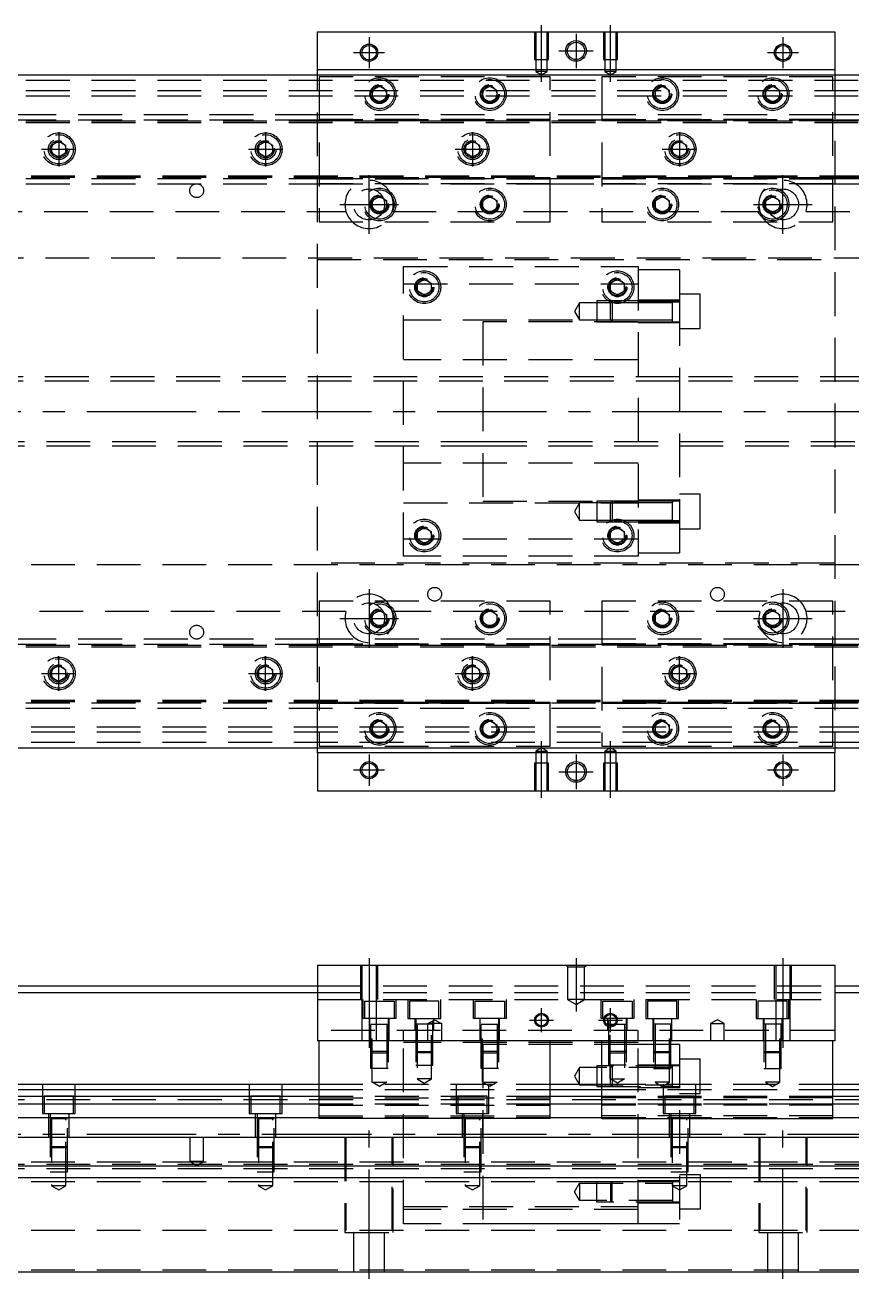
# Model space of a CAD drawing. Extents: x -29 to 939, y -312 to 112.
# Drawn here: x 207.2 to 447, y -251.5 to 112 of the extents above; entities that cross this region are included whole.
import ezdxf

# ---------------------------------------------------------------- set-up
doc = ezdxf.new("R2010")
doc.units = 0
doc.linetypes.add('CENTER', pattern=[50.8, 31.75, -6.35, 6.35, -6.35])
doc.linetypes.add('DASHED', pattern=[19.05, 12.7, -6.35])
doc.layers.get('0').update_dxf_attribs({"linetype": 'CONTINUOUS'})
doc.layers.add('CENTER', color=1, linetype='CENTER')

msp = doc.modelspace()

# ---------------------------------------------------------------- linework, layer by layer
at = {"color": 7, "linetype": 'CONTINUOUS'}
for p, q in [((292, 99), (292, 110)), ((292, 110), (442, 110)), ((442, 110), (442, 99)), ((442, 99), (292, 99)), ((292, 97.5), (292, 99)), ((442, 99), (442, 97.5)), ((731, 97.5), (3, 97.5)), ((3, -97.5), (731, -97.5)), ((292, -99), (292, -97.5)), ((442, -97.5), (442, -99)), ((292, -99), (292, -110)), ((442, -99), (292, -99)), ((442, -110), (442, -99)), ((292, -110), (442, -110)), ((292, -160.49), (292, -182.49)), ((292, -160.49), (442, -160.49)), ((442, -160.49), (442, -182.49)), ((3, -166.49), (292, -166.49)), ((442, -166.49), (731, -166.49)), ((11, -168.49), (292, -168.49)), ((442, -168.49), (723, -168.49)), ((442, -182.49), (292, -182.49)), ((292.5, -204.99), (292.5, -182.49)), ((359.5, -204.99), (359.5, -182.49)), ((374.5, -204.99), (374.5, -182.49)), ((441.5, -204.99), (441.5, -182.49)), ((17, -194.99), (292.5, -194.99)), ((359.5, -194.99), (374.5, -194.99)), ((441.5, -194.99), (717, -194.99)), ((17, -196.529608), (292.5, -196.529608)), ((292.5, -198.61154), (17, -198.61154)), ((359.5, -196.529608), (374.5, -196.529608)), ((374.5, -198.61154), (359.5, -198.61154)), ((441.5, -196.529608), (717, -196.529608)), ((717, -198.61154), (441.5, -198.61154)), ((292.5, -200.826666), (17, -200.826666)), ((374.5, -200.826666), (359.5, -200.826666)), ((717, -200.826666), (441.5, -200.826666)), ((17, -204.671934), (292.5, -204.671934)), ((359.5, -204.99), (292.5, -204.99)), ((359.5, -204.671934), (374.5, -204.671934)), ((374.5, -204.99), (441.5, -204.99)), ((441.5, -204.671934), (717, -204.671934)), ((717, -210.49), (17, -210.49)), ((717, -218.79), (17, -218.79)), ((717, -222.19), (17, -222.19)), ((717, -249.49), (17, -249.49))]:
    msp.add_line(p, q, dxfattribs=at)
at = {"color": 3, "linetype": 'DASHED'}
for p, q in [((355.000006, 110), (355.000006, 102)), ((355.35, 110), (355.35, 102)), ((358.65, 102), (358.65, 110)), ((358.999994, 102), (358.999994, 110)), ((375.000006, 110), (375.000006, 102)), ((375.35, 110), (375.35, 102)), ((378.65, 102), (378.65, 110)), ((378.999994, 102), (378.999994, 110)), ((355.000006, 102), (358.999994, 102)), ((355.35, 102), (355.35, 98.5)), ((358.65, 98.5), (358.65, 102)), ((375.000006, 102), (378.999994, 102)), ((375.35, 102), (375.35, 98.5)), ((378.65, 98.5), (378.65, 102)), ((358.65, 98.5), (355.35, 98.5)), ((355.35, 98.5), (357, 97.547372)), ((357, 97.547372), (358.65, 98.5)), ((378.65, 98.5), (375.35, 98.5)), ((375.35, 98.5), (377, 97.547372)), ((377, 97.547372), (378.65, 98.5)), ((17, 96), (717, 96)), ((292, -97.5), (292, 97.5)), ((359.5, 97), (292.5, 97)), ((292.5, 97), (292.5, 55)), ((359.5, 55), (359.5, 97)), ((441.5, 97), (374.5, 97)), ((374.5, 97), (374.5, 55)), ((441.5, 55), (441.5, 97)), ((442, 97.5), (442, -97.5)), ((17, 93), (717, 93)), ((17, 91.5), (717, 91.5)), ((307.5, 92), (307.512884, 92.253488)), ((308, 93.1547), (310, 94.309402)), ((308, 90.8453), (308, 93.1547)), ((310, 94.309402), (312, 93.1547)), ((312, 93.1547), (312, 90.8453)), ((339.5, 92), (339.518502, 92.303588)), ((340, 93.1547), (342, 94.309402)), ((340, 90.8453), (340, 93.1547)), ((342, 94.309402), (344, 93.1547)), ((344, 93.1547), (344, 90.8453)), ((390, 93.1547), (392, 94.309402)), ((390, 90.8453), (390, 93.1547)), ((392, 94.309402), (394, 93.1547)), ((394, 93.1547), (394, 90.8453)), ((394.483582, 92.286038), (394.5, 92)), ((422, 93.1547), (424, 94.309402)), ((422, 90.8453), (422, 93.1547)), ((424, 94.309402), (426, 93.1547)), ((426, 93.1547), (426, 90.8453)), ((426.483582, 92.286038), (426.5, 92)), ((310, 89.690598), (308, 90.8453)), ((312, 90.8453), (310, 89.690598)), ((342, 89.690598), (340, 90.8453)), ((344, 90.8453), (342, 89.690598)), ((392, 89.690598), (390, 90.8453)), ((394, 90.8453), (392, 89.690598)), ((424, 89.690598), (422, 90.8453)), ((426, 90.8453), (424, 89.690598)), ((292.5, 86), (17, 86)), ((292.5, 84.460392), (17, 84.460392)), ((17, 84.204452), (717, 84.204452)), ((17, 84.2), (717, 84.2)), ((17, 83.8), (717, 83.8)), ((359.5, 86), (292.5, 86)), ((359.5, 86), (292.5, 86)), ((359.5, 84.643014), (292.5, 84.643014)), ((292.5, 84.6), (359.5, 84.6)), ((359.5, 84.460392), (292.5, 84.460392)), ((359.5, 84.460392), (292.5, 84.460392)), ((292.5, 84.3), (359.5, 84.3)), ((374.5, 86), (359.5, 86)), ((374.5, 84.460392), (359.5, 84.460392)), ((441.5, 86), (374.5, 86)), ((441.5, 86), (374.5, 86)), ((441.5, 84.643014), (374.5, 84.643014)), ((374.5, 84.6), (441.5, 84.6)), ((441.5, 84.460392), (374.5, 84.460392)), ((441.5, 84.460392), (374.5, 84.460392)), ((374.5, 84.3), (441.5, 84.3)), ((717, 86), (441.5, 86)), ((717, 84.460392), (441.5, 84.460392)), ((215, 77.1547), (217, 78.309402)), ((215, 74.8453), (215, 77.1547)), ((217, 78.309402), (219, 77.1547)), ((219, 77.1547), (219, 74.8453)), ((275, 77.1547), (277, 78.309402)), ((275, 74.8453), (275, 77.1547)), ((277, 78.309402), (279, 77.1547)), ((279, 77.1547), (279, 74.8453)), ((335, 77.1547), (337, 78.309402)), ((335, 74.8453), (335, 77.1547)), ((337, 78.309402), (339, 77.1547)), ((339, 77.1547), (339, 74.8453)), ((395, 77.1547), (397, 78.309402)), ((395, 74.8453), (395, 77.1547)), ((397, 78.309402), (399, 77.1547)), ((399, 77.1547), (399, 74.8453)), ((217, 73.690598), (215, 74.8453)), ((219, 74.8453), (217, 73.690598)), ((219.483582, 76.286038), (219.5, 76)), ((277, 73.690598), (275, 74.8453)), ((279, 74.8453), (277, 73.690598)), ((279.483582, 76.286038), (279.5, 76)), ((337, 73.690598), (335, 74.8453)), ((339, 74.8453), (337, 73.690598)), ((339.483582, 76.286038), (339.5, 76)), ((397, 73.690598), (395, 74.8453)), ((399, 74.8453), (397, 73.690598)), ((399.483582, 76.286038), (399.5, 76)), ((717, 68.2), (17, 68.2)), ((717, 67.8), (17, 67.8)), ((717, 67.795548), (17, 67.795548)), ((17, 67.539608), (292.5, 67.539608)), ((17, 66), (292.5, 66)), ((359.5, 67.7), (292.5, 67.7)), ((359.5, 67.539608), (292.5, 67.539608)), ((292.5, 67.539608), (359.5, 67.539608)), ((359.5, 67.4), (292.5, 67.4)), ((359.5, 67.356986), (292.5, 67.356986)), ((359.5, 66), (292.5, 66)), ((292.5, 66), (359.5, 66)), ((359.5, 67.539608), (374.5, 67.539608)), ((359.5, 66), (374.5, 66)), ((441.5, 67.7), (374.5, 67.7)), ((441.5, 67.539608), (374.5, 67.539608)), ((374.5, 67.539608), (441.5, 67.539608)), ((441.5, 67.4), (374.5, 67.4)), ((441.5, 67.356986), (374.5, 67.356986)), ((441.5, 66), (374.5, 66)), ((374.5, 66), (441.5, 66)), ((441.5, 67.539608), (717, 67.539608)), ((441.5, 66), (717, 66)), ((308, 61.1547), (310, 62.309402)), ((310, 62.309402), (312, 61.1547)), ((340, 61.1547), (342, 62.309402)), ((342, 62.309402), (344, 61.1547)), ((390, 61.1547), (392, 62.309402)), ((392, 62.309402), (394, 61.1547)), ((422, 61.1547), (424, 62.309402)), ((424, 62.309402), (426, 61.1547)), ((308, 58.8453), (308, 61.1547)), ((310, 57.690598), (308, 58.8453)), ((312, 58.8453), (310, 57.690598)), ((312, 61.1547), (312, 58.8453)), ((312.483582, 60.286038), (312.5, 60)), ((340, 58.8453), (340, 61.1547)), ((342, 57.690598), (340, 58.8453)), ((344, 58.8453), (342, 57.690598)), ((344, 61.1547), (344, 58.8453)), ((344.483582, 60.286038), (344.5, 60)), ((390, 58.8453), (390, 61.1547)), ((392, 57.690598), (390, 58.8453)), ((394, 58.8453), (392, 57.690598)), ((394, 61.1547), (394, 58.8453)), ((394.483582, 60.286038), (394.5, 60)), ((422, 58.8453), (422, 61.1547)), ((424, 57.690598), (422, 58.8453)), ((426, 58.8453), (424, 57.690598)), ((426, 61.1547), (426, 58.8453)), ((426.483582, 60.286038), (426.5, 60)), ((193.708204, 58), (300.291796, 58)), ((292.5, 55), (359.5, 55)), ((313.708204, 58), (420.291796, 58)), ((374.5, 55), (441.5, 55)), ((433.708204, 58), (540.291796, 58)), ((22.640312, 44.5), (717, 44.5)), ((292, 44), (442, 44)), ((317, 42), (385, 42)), ((317, -42), (317, 42)), ((385, 42), (385, -42)), ((397, 41), (385, 41)), ((397, 41), (397, 31.701734)), ((317, 37), (385, 37)), ((321, 37.1547), (323, 38.309402)), ((321, 34.8453), (321, 37.1547)), ((323, 38.309402), (325, 37.1547)), ((325, 37.1547), (325, 34.8453)), ((377, 37.1547), (379, 38.309402)), ((377, 34.8453), (377, 37.1547)), ((379, 38.309402), (381, 37.1547)), ((381, 37.1547), (381, 34.8453)), ((320.5, 36), (320.512884, 36.253488)), ((323, 33.690598), (321, 34.8453)), ((325, 34.8453), (323, 33.690598)), ((379, 33.690598), (377, 34.8453)), ((381, 34.8453), (379, 33.690598)), ((381.483582, 36.286038), (381.5, 36)), ((403, 34.011852), (397, 34.011852)), ((403, 24.011852), (403, 34.011852)), ((368, 31.511852), (366.556624, 29.011852)), ((368, 26.511852), (368, 31.511852)), ((373, 31.511852), (368, 31.511852)), ((373, 32.011846), (373, 26.011856)), ((377.49998, 32.011846), (373, 32.011846)), ((376.99998, 31.511852), (373, 31.511852)), ((377.5, 32.011852), (377, 31.511852)), ((377, 26.511852), (377, 31.511852)), ((385, 31.511852), (377, 31.511852)), ((385, 31.511852), (377, 31.511852)), ((377.5, 32.011852), (377.5, 26.011852)), ((385, 32.011852), (377.5, 32.011852)), ((385, 32.011846), (377.5, 32.011846)), ((397, 32.261852), (385, 32.261852)), ((397, 31.701734), (385, 31.701734)), ((395.005, 32.011852), (385.00002, 32.011852)), ((395, 31.511852), (385.00002, 31.511852)), ((397, 32.011852), (394.995, 32.011852)), ((395, 26.011846), (395, 32.011856)), ((397, 31.701734), (397, -31.701734)), ((385, 26.5), (317, 26.5)), ((340, 26), (340, -26)), ((385, 26), (340, 26)), ((366.556624, 29.011852), (368, 26.511852)), ((368, 26.511852), (373, 26.511852)), ((373, 26.511852), (376.99998, 26.511852)), ((373, 26.011856), (377.49998, 26.011856)), ((377, 26.511852), (385, 26.511852)), ((377, 26.511852), (385, 26.511852)), ((377, 26.511852), (377.5, 26.011852)), ((377.5, 26.011856), (385, 26.011856)), ((377.5, 26.011852), (385, 26.011852)), ((385, 25.761852), (397, 25.761852)), ((385.00002, 26.511852), (395, 26.511852)), ((385.00002, 26.011852), (395.005, 26.011852)), ((394.995, 26.011852), (397, 26.011852)), ((397, 24.011852), (403, 24.011852)), ((385, 15), (317, 15)), ((339.99998, 10), (42, 10)), ((339.99998, 8.75), (42, 8.75)), ((397, 10), (340, 10)), ((397, 9.999994), (340, 9.999994)), ((397, 8.75), (340, 8.75)), ((397, 8.75), (340, 8.75)), ((660.005, 10), (397.00002, 10)), ((660, 8.75), (397.00002, 8.75)), ((42, -8.75), (339.99998, -8.75)), ((42, -10), (339.99998, -10)), ((340, -8.75), (397, -8.75)), ((340, -8.75), (397, -8.75)), ((340, -9.999994), (397, -9.999994)), ((340, -10), (397, -10)), ((397.00002, -8.75), (660, -8.75)), ((397.00002, -10), (660.005, -10)), ((385, -15), (317, -15)), ((403, -24.011852), (397, -24.011852)), ((403, -34.011852), (403, -24.011852)), ((317, -26.5), (385, -26.5)), ((340, -26), (385, -26)), ((368, -26.511852), (366.556624, -29.011852)), ((366.556624, -29.011852), (368, -31.511852)), ((368, -31.511852), (368, -26.511852)), ((373, -26.511852), (368, -26.511852)), ((373, -26.011856), (373, -32.011846)), ((377.49998, -26.011856), (373, -26.011856)), ((376.99998, -26.511852), (373, -26.511852)), ((377.5, -26.011852), (377, -26.511852)), ((377, -31.511852), (377, -26.511852)), ((385, -26.511852), (377, -26.511852)), ((385, -26.511852), (377, -26.511852)), ((377.5, -26.011852), (377.5, -32.011852)), ((385, -26.011852), (377.5, -26.011852)), ((385, -26.011856), (377.5, -26.011856)), ((397, -25.761852), (385, -25.761852)), ((395.005, -26.011852), (385.00002, -26.011852)), ((395, -26.511852), (385.00002, -26.511852)), ((397, -26.011852), (394.995, -26.011852)), ((395, -32.010828), (395, -26.011846)), ((395, -26.361648), (395, -26.011852)), ((395, -26.011852), (395, -26.361648)), ((395, -31.662054), (395, -26.361648)), ((368, -31.511852), (373, -31.511852)), ((373, -31.511852), (376.99998, -31.511852)), ((373, -32.011846), (377.49998, -32.011846)), ((377, -31.511852), (385, -31.511852)), ((377, -31.511852), (385, -31.511852)), ((377, -31.511852), (377.5, -32.011852)), ((377.5, -32.011846), (385, -32.011846)), ((377.5, -32.011852), (385, -32.011852)), ((397, -31.701734), (385, -31.701734)), ((397, -31.701734), (385, -31.701734)), ((385, -32.261852), (397, -32.261852)), ((385.00002, -31.511852), (395, -31.511852)), ((385.00002, -32.011852), (395.005, -32.011852)), ((394.995, -32.011852), (397, -32.011852)), ((395, -32.011852), (395, -31.662054)), ((395, -31.662054), (395, -32.011852)), ((395, -32.011856), (395, -32.010828)), ((397, -31.701734), (397, -41)), ((321, -34.8453), (323, -33.690598)), ((321, -37.1547), (321, -34.8453)), ((323, -33.690598), (325, -34.8453)), ((325, -34.8453), (325, -37.1547)), ((325.483582, -35.713962), (325.5, -36)), ((377, -34.8453), (379, -33.690598)), ((377, -37.1547), (377, -34.8453)), ((379, -33.690598), (381, -34.8453)), ((381, -34.8453), (381, -37.1547)), ((381.483582, -35.713962), (381.5, -36)), ((397, -34.011852), (403, -34.011852)), ((385, -37), (317, -37)), ((323, -38.309402), (321, -37.1547)), ((325, -37.1547), (323, -38.309402)), ((379, -38.309402), (377, -37.1547)), ((381, -37.1547), (379, -38.309402)), ((385, -42), (317, -42)), ((385, -41), (397, -41)), ((717, -44.5), (22.640312, -44.5)), ((442, -44), (292, -44)), ((300.291796, -58), (193.708204, -58)), ((292.5, -55), (292.5, -97)), ((359.5, -55), (292.5, -55)), ((308, -58.8453), (310, -57.690598)), ((310, -57.690598), (312, -58.8453)), ((420.291796, -58), (313.708204, -58)), ((340, -58.8453), (342, -57.690598)), ((342, -57.690598), (344, -58.8453)), ((359.5, -97), (359.5, -55)), ((441.5, -55), (374.5, -55)), ((374.5, -55), (374.5, -97)), ((390, -58.8453), (392, -57.690598)), ((392, -57.690598), (394, -58.8453)), ((422, -58.8453), (424, -57.690598)), ((424, -57.690598), (426, -58.8453)), ((540.291796, -58), (433.708204, -58)), ((441.5, -97), (441.5, -55)), ((307.5, -60), (307.512884, -59.746512)), ((308, -61.1547), (308, -58.8453)), ((310, -62.309402), (308, -61.1547)), ((312, -61.1547), (310, -62.309402)), ((312, -58.8453), (312, -61.1547)), ((340, -61.1547), (340, -58.8453)), ((342, -62.309402), (340, -61.1547)), ((344, -61.1547), (342, -62.309402)), ((344, -58.8453), (344, -61.1547)), ((344.483582, -59.713962), (344.5, -60)), ((390, -61.1547), (390, -58.8453)), ((392, -62.309402), (390, -61.1547)), ((394, -61.1547), (392, -62.309402)), ((394, -58.8453), (394, -61.1547)), ((394.483582, -59.713962), (394.5, -60)), ((421.5, -60), (421.512884, -59.746512)), ((422, -61.1547), (422, -58.8453)), ((424, -62.309402), (422, -61.1547)), ((426, -61.1547), (424, -62.309402)), ((426, -58.8453), (426, -61.1547)), ((292.5, -66), (17, -66)), ((292.5, -67.539608), (17, -67.539608)), ((17, -67.795548), (717, -67.795548)), ((17, -67.8), (717, -67.8)), ((17, -68.2), (717, -68.2)), ((359.5, -66), (292.5, -66)), ((359.5, -66), (292.5, -66)), ((359.5, -67.356986), (292.5, -67.356986)), ((292.5, -67.4), (359.5, -67.4)), ((359.5, -67.539608), (292.5, -67.539608)), ((359.5, -67.539608), (292.5, -67.539608)), ((292.5, -67.7), (359.5, -67.7)), ((374.5, -66), (359.5, -66)), ((374.5, -67.539608), (359.5, -67.539608)), ((441.5, -66), (374.5, -66)), ((441.5, -66), (374.5, -66)), ((441.5, -67.356986), (374.5, -67.356986)), ((374.5, -67.4), (441.5, -67.4)), ((441.5, -67.539608), (374.5, -67.539608)), ((441.5, -67.539608), (374.5, -67.539608)), ((374.5, -67.7), (441.5, -67.7)), ((717, -66), (441.5, -66)), ((717, -67.539608), (441.5, -67.539608)), ((215, -74.8453), (217, -73.690598)), ((215, -77.1547), (215, -74.8453)), ((217, -73.690598), (219, -74.8453)), ((219, -74.8453), (219, -77.1547)), ((219.483582, -75.713962), (219.5, -76)), ((274.5, -76), (274.512884, -75.746512)), ((275, -74.8453), (277, -73.690598)), ((275, -77.1547), (275, -74.8453)), ((277, -73.690598), (279, -74.8453)), ((279, -74.8453), (279, -77.1547)), ((335, -74.8453), (337, -73.690598)), ((335, -77.1547), (335, -74.8453)), ((337, -73.690598), (339, -74.8453)), ((339, -74.8453), (339, -77.1547)), ((339.483582, -75.713962), (339.5, -76)), ((394.5, -76), (394.518502, -75.696412)), ((395, -74.8453), (397, -73.690598)), ((395, -77.1547), (395, -74.8453)), ((397, -73.690598), (399, -74.8453)), ((399, -74.8453), (399, -77.1547)), ((217, -78.309402), (215, -77.1547)), ((219, -77.1547), (217, -78.309402)), ((277, -78.309402), (275, -77.1547)), ((279, -77.1547), (277, -78.309402)), ((337, -78.309402), (335, -77.1547)), ((339, -77.1547), (337, -78.309402)), ((397, -78.309402), (395, -77.1547)), ((399, -77.1547), (397, -78.309402)), ((717, -83.8), (17, -83.8)), ((717, -84.2), (17, -84.2)), ((717, -84.204452), (17, -84.204452)), ((17, -84.460392), (717, -84.460392)), ((17, -86), (717, -86)), ((292.5, -84.3), (359.5, -84.3)), ((292.5, -84.6), (359.5, -84.6)), ((359.5, -84.643014), (292.5, -84.643014)), ((374.5, -84.3), (441.5, -84.3)), ((374.5, -84.6), (441.5, -84.6)), ((441.5, -84.643014), (374.5, -84.643014)), ((308, -90.8453), (310, -89.690598)), ((308, -93.1547), (308, -90.8453)), ((310, -89.690598), (312, -90.8453)), ((312, -90.8453), (312, -93.1547)), ((340, -90.8453), (342, -89.690598)), ((340, -93.1547), (340, -90.8453)), ((342, -89.690598), (344, -90.8453)), ((344, -90.8453), (344, -93.1547)), ((390, -90.8453), (392, -89.690598)), ((390, -93.1547), (390, -90.8453)), ((392, -89.690598), (394, -90.8453)), ((394, -90.8453), (394, -93.1547)), ((422, -90.8453), (424, -89.690598)), ((422, -93.1547), (422, -90.8453)), ((424, -89.690598), (426, -90.8453)), ((426, -90.8453), (426, -93.1547)), ((717, -91.5), (17, -91.5)), ((717, -93), (17, -93)), ((310, -94.309402), (308, -93.1547)), ((312, -93.1547), (310, -94.309402)), ((312.483582, -91.713962), (312.5, -92)), ((342, -94.309402), (340, -93.1547)), ((344, -93.1547), (342, -94.309402)), ((344.483582, -91.713962), (344.5, -92)), ((389.5, -92), (389.518502, -91.696412)), ((392, -94.309402), (390, -93.1547)), ((394, -93.1547), (392, -94.309402)), ((421.5, -92), (421.512884, -91.746512)), ((424, -94.309402), (422, -93.1547)), ((426, -93.1547), (424, -94.309402)), ((717, -96), (17, -96)), ((292.5, -97), (359.5, -97)), ((357, -97.547372), (355.35, -98.5)), ((358.65, -98.5), (357, -97.547372)), ((374.5, -97), (441.5, -97)), ((377, -97.547372), (375.35, -98.5)), ((378.65, -98.5), (377, -97.547372)), ((355.35, -98.5), (357, -98.5)), ((355.35, -98.5), (355.35, -102)), ((357, -98.5), (358.65, -98.5)), ((358.65, -102), (358.65, -98.5)), ((375.35, -98.5), (377, -98.5)), ((375.35, -98.5), (375.35, -102)), ((377, -98.5), (378.65, -98.5)), ((378.65, -102), (378.65, -98.5)), ((358.999994, -102), (355.000006, -102)), ((355.000006, -102), (355.000006, -110)), ((355.35, -102), (355.35, -110)), ((358.65, -110), (358.65, -102)), ((358.999994, -110), (358.999994, -102)), ((378.999994, -102), (375.000006, -102)), ((375.000006, -102), (375.000006, -110)), ((375.35, -102), (375.35, -110)), ((378.65, -110), (378.65, -102)), ((378.999994, -110), (378.999994, -102)), ((304.500006, -160.49), (304.500006, -170.49)), ((304.9, -160.49), (304.9, -170.49)), ((309.1, -170.49), (309.1, -160.49)), ((309.499994, -170.49), (309.499994, -160.49)), ((364.5, -160.99), (364, -160.49)), ((364.5, -160.99), (364.5, -170.49)), ((364.5, -160.99), (369.5, -160.99)), ((369.5, -160.99), (370, -160.49)), ((369.5, -170.49), (369.5, -160.99)), ((424.500006, -160.49), (424.500006, -170.49)), ((424.9, -160.49), (424.9, -170.49)), ((429.1, -170.49), (429.1, -160.49)), ((429.499994, -170.49), (429.499994, -160.49)), ((292, -166.49), (442, -166.49)), ((292, -168.49), (442, -168.49)), ((292, -170.49), (442, -170.49)), ((304.9, -170.49), (304.9, -182.49)), ((305.25, -175.99), (305.25, -170.49)), ((309.1, -182.49), (309.1, -170.49)), ((314.75, -170.49), (314.75, -175.99)), ((318.25, -170.49), (318.25, -175.99)), ((327.75, -175.99), (327.75, -170.49)), ((337.25, -175.99), (337.25, -170.49)), ((346.75, -170.49), (346.75, -175.99)), ((369.5, -170.49), (364.5, -170.49)), ((364.5, -170.49), (367, -171.933376)), ((367, -171.933376), (369.5, -170.49)), ((374.25, -175.99), (374.25, -170.49)), ((383.75, -170.49), (383.75, -175.99)), ((387.25, -170.49), (387.25, -175.99)), ((396.75, -175.99), (396.75, -170.49)), ((419.25, -170.49), (419.25, -175.99)), ((424.9, -170.49), (424.9, -182.49)), ((428.75, -175.99), (428.75, -170.49)), ((429.1, -182.49), (429.1, -170.49)), ((305.75, -170.99), (314.25, -170.99)), ((305.75, -175.99), (305.75, -170.99)), ((314.25, -170.99), (314.25, -175.99)), ((327.25, -170.99), (318.75, -170.99)), ((318.75, -170.99), (318.75, -175.99)), ((327.25, -175.99), (327.25, -170.99)), ((337.75, -170.99), (346.25, -170.99)), ((337.75, -175.99), (337.75, -170.99)), ((346.25, -170.99), (346.25, -175.99)), ((374.75, -170.99), (383.25, -170.99)), ((374.75, -175.99), (374.75, -170.99)), ((383.25, -170.99), (383.25, -175.99)), ((396.25, -170.99), (387.75, -170.99)), ((387.75, -170.99), (387.75, -175.99)), ((396.25, -175.99), (396.25, -170.99)), ((428.25, -170.99), (419.75, -170.99)), ((419.75, -170.99), (419.75, -175.99)), ((428.25, -175.99), (428.25, -170.99)), ((314.75, -175.99), (305.25, -175.99)), ((307.25, -182.49), (307.25, -175.99)), ((307.499994, -177.59), (312.500006, -177.59)), ((307.500006, -190.49), (307.500006, -175.99)), ((307.9, -194.49), (307.9, -177.59)), ((312.1, -177.59), (312.1, -194.49)), ((312.499994, -175.99), (312.499994, -190.49)), ((312.75, -175.99), (312.75, -182.49)), ((318.25, -175.99), (327.75, -175.99)), ((320.25, -175.99), (320.25, -179.49)), ((325.500006, -177.59), (320.499994, -177.59)), ((325.500006, -177.59), (320.499994, -177.59)), ((320.500006, -175.99), (320.500006, -189.49)), ((320.9, -177.59), (320.9, -193.49)), ((324, -177.49), (326, -176.3353)), ((326, -177.49), (324, -177.49)), ((324, -182.49), (324, -177.49)), ((325.1, -193.49), (325.1, -177.59)), ((325.499994, -189.49), (325.499994, -175.99)), ((325.75, -179.49), (325.75, -175.99)), ((326, -176.3353), (328, -177.49)), ((328, -177.49), (326, -177.49)), ((328, -177.49), (328, -182.49)), ((346.75, -175.99), (337.25, -175.99)), ((339.25, -182.49), (339.25, -175.99)), ((339.499994, -177.59), (344.500006, -177.59)), ((339.500006, -190.49), (339.500006, -175.99)), ((339.9, -194.49), (339.9, -177.59)), ((344.1, -177.59), (344.1, -194.49)), ((344.499994, -175.99), (344.499994, -190.49)), ((344.75, -175.99), (344.75, -182.49)), ((383.75, -175.99), (374.25, -175.99)), ((376.25, -179.49), (376.25, -175.99)), ((376.499994, -177.59), (381.500006, -177.59)), ((376.499994, -177.59), (381.500006, -177.59)), ((376.500006, -189.49), (376.500006, -175.99)), ((376.9, -193.49), (376.9, -177.59)), ((381.1, -177.59), (381.1, -193.49)), ((381.499994, -175.99), (381.499994, -189.49)), ((381.75, -175.99), (381.75, -179.49)), ((387.25, -175.99), (396.75, -175.99)), ((389.25, -175.99), (389.25, -182.49)), ((394.500006, -177.59), (389.499994, -177.59)), ((389.500006, -175.99), (389.500006, -190.49)), ((389.9, -177.59), (389.9, -194.49)), ((394.1, -194.49), (394.1, -177.59)), ((394.499994, -190.49), (394.499994, -175.99)), ((394.75, -182.49), (394.75, -175.99)), ((408, -176.3353), (406, -177.49)), ((406, -177.49), (408, -177.49)), ((406, -177.49), (406, -182.49)), ((410, -177.49), (408, -176.3353)), ((408, -177.49), (410, -177.49)), ((410, -182.49), (410, -177.49)), ((419.25, -175.99), (428.75, -175.99)), ((421.25, -175.99), (421.25, -182.49)), ((426.500006, -177.59), (421.499994, -177.59)), ((421.500006, -175.99), (421.500006, -190.49)), ((421.9, -177.59), (421.9, -194.49)), ((426.1, -194.49), (426.1, -177.59)), ((426.499994, -190.49), (426.499994, -175.99)), ((426.75, -182.49), (426.75, -175.99)), ((442, -179.49), (292, -179.49)), ((317, -182.49), (317, -179.49)), ((385, -182.49), (385, -179.49)), ((317, -235.49), (317, -182.49)), ((385, -182.99), (317, -182.99)), ((340, -183.49), (340, -235.49)), ((385, -183.49), (340, -183.49)), ((385, -235.49), (385, -182.49)), ((397, -183.49), (385, -183.49)), ((389.9, -183.49), (389.5, -183.49)), ((397, -183.49), (397, -235.49)), ((312.5, -185.59), (307.5, -185.59)), ((307.9, -185.99), (307.5, -185.59)), ((307.9, -185.99), (312.1, -185.99)), ((312.5, -185.59), (312.1, -185.99)), ((320.5, -185.59), (325.5, -185.59)), ((320.5, -185.59), (320.9, -185.99)), ((325.1, -185.99), (320.9, -185.99)), ((325.1, -185.99), (325.5, -185.59)), ((344.5, -185.59), (339.5, -185.59)), ((339.9, -185.99), (339.5, -185.59)), ((339.9, -185.99), (344.1, -185.99)), ((344.5, -185.59), (344.1, -185.99)), ((381.5, -185.59), (376.5, -185.59)), ((376.9, -185.99), (376.5, -185.59)), ((376.9, -185.99), (381.1, -185.99)), ((381.5, -185.59), (381.1, -185.99)), ((389.5, -185.59), (394.5, -185.59)), ((389.5, -185.59), (389.9, -185.99)), ((394.1, -185.99), (389.9, -185.99)), ((394.1, -185.99), (394.5, -185.59)), ((403, -187.74), (397, -187.74)), ((403, -197.74), (403, -187.74)), ((421.5, -185.59), (426.5, -185.59)), ((421.5, -185.59), (421.9, -185.99)), ((426.1, -185.99), (421.9, -185.99)), ((426.1, -185.99), (426.5, -185.59)), ((312.499994, -190.49), (307.500006, -190.49)), ((320.500006, -189.49), (325.499994, -189.49)), ((344.499994, -190.49), (339.500006, -190.49)), ((368, -190.24), (366.556624, -192.74)), ((368, -195.24), (368, -190.24)), ((395, -190.24), (368, -190.24)), ((373, -189.740006), (373, -195.739994)), ((397, -189.740006), (373, -189.740006)), ((381.499994, -189.49), (376.500006, -189.49)), ((377.5, -189.74), (377, -190.24)), ((377, -195.24), (377, -190.24)), ((377.5, -189.74), (377.5, -195.74)), ((397, -189.49), (385, -189.49)), ((389.500006, -190.49), (394.499994, -190.49)), ((395, -195.740006), (395, -189.739994)), ((421.500006, -190.49), (426.499994, -190.49)), ((212.25, -194.99), (212.25, -203.49)), ((221.75, -203.49), (221.75, -194.99)), ((272.25, -194.99), (272.25, -203.49)), ((281.75, -203.49), (281.75, -194.99)), ((292.5, -194.99), (359.5, -194.99)), ((307.9, -194.49), (312.1, -194.49)), ((310, -195.702436), (307.9, -194.49)), ((312.1, -194.49), (310, -195.702436)), ((325.1, -193.49), (320.9, -193.49)), ((320.9, -193.49), (323, -194.702436)), ((323, -194.702436), (325.1, -193.49)), ((332.25, -194.99), (332.25, -203.49)), ((339.9, -194.49), (344.1, -194.49)), ((342, -195.702436), (339.9, -194.49)), ((341.75, -203.49), (341.75, -194.99)), ((344.1, -194.49), (342, -195.702436)), ((366.556624, -192.74), (368, -195.24)), ((368, -195.24), (395, -195.24)), ((373, -195.739994), (397, -195.739994)), ((374.5, -194.99), (441.5, -194.99)), ((376.9, -193.49), (381.1, -193.49)), ((379, -194.702436), (376.9, -193.49)), ((377, -195.24), (377.5, -195.74)), ((381.1, -193.49), (379, -194.702436)), ((385, -195.99), (397, -195.99)), ((394.1, -194.49), (389.9, -194.49)), ((389.9, -194.49), (392, -195.702436)), ((392, -195.702436), (394.1, -194.49)), ((392.25, -194.99), (392.25, -203.49)), ((401.75, -203.49), (401.75, -194.99)), ((426.1, -194.49), (421.9, -194.49)), ((421.9, -194.49), (424, -195.702436)), ((424, -195.702436), (426.1, -194.49)), ((42, -199.489994), (660, -199.489994)), ((221.25, -198.49), (212.75, -198.49)), ((212.75, -198.49), (212.75, -203.49)), ((221.25, -203.49), (221.25, -198.49)), ((281.25, -198.49), (272.75, -198.49)), ((272.75, -198.49), (272.75, -203.49)), ((281.25, -203.49), (281.25, -198.49)), ((292.5, -196.529608), (359.5, -196.529608)), ((359.5, -198.61154), (292.5, -198.61154)), ((292.5, -199.01668), (359.5, -199.01668)), ((341.25, -198.49), (332.75, -198.49)), ((332.75, -198.49), (332.75, -203.49)), ((341.25, -203.49), (341.25, -198.49)), ((374.5, -196.529608), (441.5, -196.529608)), ((441.5, -198.61154), (374.5, -198.61154)), ((441.5, -199.01668), (374.5, -199.01668)), ((401.25, -198.49), (392.75, -198.49)), ((392.75, -198.49), (392.75, -203.49)), ((397, -197.74), (403, -197.74)), ((401.25, -203.49), (401.25, -198.49)), ((42, -200.739994), (660, -200.739994)), ((212.25, -203.49), (221.75, -203.49)), ((214, -203.49), (214, -210.49)), ((214.500006, -203.49), (214.500006, -220.49)), ((219.499994, -220.49), (219.499994, -203.49)), ((220, -210.49), (220, -203.49)), ((272.25, -203.49), (281.75, -203.49)), ((274, -203.49), (274, -210.49)), ((274.500006, -203.49), (274.500006, -220.49)), ((279.499994, -220.49), (279.499994, -203.49)), ((280, -210.49), (280, -203.49)), ((359.5, -200.826666), (292.5, -200.826666)), ((292.5, -201.07), (359.5, -201.07)), ((332.25, -203.49), (341.75, -203.49)), ((334, -203.49), (334, -210.49)), ((334.500006, -203.49), (334.500006, -220.49)), ((339.499994, -220.49), (339.499994, -203.49)), ((340, -210.49), (340, -203.49)), ((441.5, -200.826666), (374.5, -200.826666)), ((441.5, -201.07), (374.5, -201.07)), ((392.25, -203.49), (401.75, -203.49)), ((394, -203.49), (394, -210.49)), ((394.500006, -203.49), (394.500006, -220.49)), ((399.499994, -220.49), (399.499994, -203.49)), ((400, -210.49), (400, -203.49)), ((219.500006, -205.09), (214.499994, -205.09)), ((214.9, -205.09), (214.9, -224.49)), ((219.1, -224.49), (219.1, -205.09)), ((279.500006, -205.09), (274.499994, -205.09)), ((274.9, -205.09), (274.9, -224.49)), ((279.1, -224.49), (279.1, -205.09)), ((292.5, -204.167372), (359.5, -204.167372)), ((292.5, -204.671934), (359.5, -204.671934)), ((339.500006, -205.09), (334.499994, -205.09)), ((334.9, -205.09), (334.9, -224.49)), ((339.1, -224.49), (339.1, -205.09)), ((441.5, -204.167372), (374.5, -204.167372)), ((374.5, -204.671934), (441.5, -204.671934)), ((399.500006, -205.09), (394.499994, -205.09)), ((394.9, -205.09), (394.9, -224.49)), ((399.1, -224.49), (399.1, -205.09)), ((255, -210.49), (255, -217.49)), ((259, -217.49), (259, -210.49)), ((300, -210.49), (300, -237.99)), ((300.291796, -210.49), (300.291796, -237.49)), ((313.708204, -237.49), (313.708204, -210.49)), ((314, -237.99), (314, -210.49)), ((420, -210.49), (420, -237.99)), ((420.291796, -210.49), (420.291796, -237.49)), ((433.708204, -237.49), (433.708204, -210.49)), ((434, -237.99), (434, -210.49)), ((214.5, -213.09), (219.5, -213.09)), ((214.5, -213.09), (214.9, -213.49)), ((219.1, -213.49), (214.9, -213.49)), ((219.1, -213.49), (219.5, -213.09)), ((274.5, -213.09), (279.5, -213.09)), ((274.5, -213.09), (274.9, -213.49)), ((279.1, -213.49), (274.9, -213.49)), ((279.1, -213.49), (279.5, -213.09)), ((334.5, -213.09), (339.5, -213.09)), ((334.5, -213.09), (334.9, -213.49)), ((339.1, -213.49), (334.9, -213.49)), ((339.1, -213.49), (339.5, -213.09)), ((394.5, -213.09), (399.5, -213.09)), ((394.5, -213.09), (394.9, -213.49)), ((399.1, -213.49), (394.9, -213.49)), ((399.1, -213.49), (399.5, -213.09)), ((717, -217.64), (17, -217.64)), ((259, -217.49), (255, -217.49)), ((255, -217.49), (257, -218.6447)), ((257, -218.6447), (259, -217.49)), ((42, -218.24), (660, -218.24)), ((42, -219.49), (660, -219.49)), ((214.500006, -220.49), (219.499994, -220.49)), ((274.500006, -220.49), (279.499994, -220.49)), ((334.500006, -220.49), (339.499994, -220.49)), ((394.500006, -220.49), (399.499994, -220.49)), ((397, -221.24), (403, -221.24)), ((403, -221.24), (403, -231.24)), ((717, -223.34), (17, -223.34)), ((219.1, -224.49), (214.9, -224.49)), ((214.9, -224.49), (217, -225.702436)), ((217, -225.702436), (219.1, -224.49)), ((279.1, -224.49), (274.9, -224.49)), ((274.9, -224.49), (277, -225.702436)), ((277, -225.702436), (279.1, -224.49)), ((339.1, -224.49), (334.9, -224.49)), ((334.9, -224.49), (337, -225.702436)), ((337, -225.702436), (339.1, -224.49)), ((366.556624, -226.24), (368, -223.74)), ((368, -223.74), (368, -228.74)), ((368, -223.74), (395, -223.74)), ((373, -229.239994), (373, -223.240006)), ((373, -223.240006), (397, -223.240006)), ((377, -223.74), (377.5, -223.24)), ((377, -223.74), (377, -228.74)), ((377.5, -229.24), (377.5, -223.24)), ((385, -222.99), (397, -222.99)), ((399.1, -224.49), (394.9, -224.49)), ((394.9, -224.49), (397, -225.702436)), ((395, -223.239994), (395, -229.240006)), ((397, -225.702436), (399.1, -224.49)), ((368, -228.74), (366.556624, -226.24)), ((395, -228.74), (368, -228.74)), ((377.5, -229.24), (377, -228.74)), ((317, -230.49), (385, -230.49)), ((385, -231.336052), (317, -231.336052)), ((397, -229.239994), (373, -229.239994)), ((397, -229.49), (385, -229.49)), ((403, -231.24), (397, -231.24)), ((385, -235.49), (317, -235.49)), ((397, -235.49), (340, -235.49)), ((717, -237.49), (17, -237.49)), ((300, -237.99), (314, -237.99)), ((302.5, -237.99), (302.5, -249.49)), ((311.5, -249.49), (311.5, -237.99)), ((420, -237.99), (434, -237.99)), ((422.5, -237.99), (422.5, -249.49)), ((431.5, -249.49), (431.5, -237.99)), ((717, -248.99), (17, -248.99))]:
    msp.add_line(p, q, dxfattribs=at)
at = {"color": 3, "linetype": 'CONTINUOUS'}
for centre, radius in [((307, 104), 2.5), ((427, 104), 2.5), ((307, -104), 2.5), ((427, -104), 2.5), ((357, -176.49), 2), ((377, -176.49), 2)]:
    msp.add_circle(centre, radius, dxfattribs=at)
at = {"color": 7, "linetype": 'CONTINUOUS'}
for centre, radius in [((307, 104), 2.1), ((367, 104.5), 3), ((367, 104.5), 2.5), ((427, 104), 2.1), ((367, -104.5), 3), ((307, -104), 2.1), ((367, -104.5), 2.5), ((427, -104), 2.1), ((357, -176.49), 1.65), ((377, -176.49), 1.65)]:
    msp.add_circle(centre, radius, dxfattribs=at)
at = {"color": 3, "linetype": 'DASHED'}
for centre, radius in [((310, 92), 4.75), ((310, 92), 4.25), ((310, 92), 2.75), ((342, 92), 4.75), ((342, 92), 4.25), ((342, 92), 2.75), ((392, 92), 4.75), ((392, 92), 4.25), ((392, 92), 2.75), ((424, 92), 4.75), ((424, 92), 4.25), ((424, 92), 2.75), ((310, 92), 2.5), ((342, 92), 2.5), ((392, 92), 2.5), ((424, 92), 2.5), ((217, 76), 4.75), ((217, 76), 4.25), ((277, 76), 4.75), ((277, 76), 4.25), ((337, 76), 4.75), ((337, 76), 4.25), ((397, 76), 4.75), ((397, 76), 4.25), ((217, 76), 3), ((217, 76), 2.5), ((217, 76), 2.1), ((277, 76), 3), ((277, 76), 2.5), ((277, 76), 2.1), ((337, 76), 3), ((337, 76), 2.5), ((337, 76), 2.1), ((397, 76), 3), ((397, 76), 2.5), ((397, 76), 2.1), ((257, 64), 2), ((307, 60), 4.5), ((310, 60), 4.75), ((310, 60), 4.25), ((310, 60), 2.75), ((310, 60), 2.5), ((310, 60), 2.1), ((342, 60), 4.75), ((342, 60), 4.25), ((342, 60), 2.75), ((342, 60), 2.5), ((342, 60), 2.1), ((392, 60), 4.75), ((392, 60), 4.25), ((392, 60), 2.75), ((392, 60), 2.5), ((392, 60), 2.1), ((424, 60), 4.75), ((424, 60), 4.25), ((424, 60), 2.75), ((424, 60), 2.5), ((424, 60), 2.1), ((427, 60), 4.5), ((323, 36), 4.75), ((323, 36), 4.25), ((379, 36), 4.75), ((379, 36), 4.25), ((323, 36), 2.75), ((323, 36), 2.5), ((323, 36), 2.1), ((379, 36), 2.75), ((379, 36), 2.5), ((379, 36), 2.1), ((323, -36), 4.75), ((323, -36), 4.25), ((379, -36), 4.75), ((379, -36), 4.25), ((323, -36), 2.75), ((323, -36), 2.5), ((323, -36), 2.1), ((379, -36), 2.75), ((379, -36), 2.5), ((379, -36), 2.1), ((326, -53), 2), ((408, -53), 2), ((307, -60), 4.5), ((310, -60), 4.75), ((310, -60), 4.25), ((310, -60), 2.75), ((310, -60), 2.5), ((310, -60), 2.1), ((342, -60), 4.75), ((342, -60), 4.25), ((342, -60), 2.75), ((342, -60), 2.5), ((342, -60), 2.1), ((392, -60), 4.75), ((392, -60), 4.25), ((392, -60), 2.75), ((392, -60), 2.5), ((392, -60), 2.1), ((424, -60), 4.75), ((424, -60), 4.25), ((424, -60), 2.75), ((424, -60), 2.5), ((424, -60), 2.1), ((427, -60), 4.5), ((257, -64), 2), ((217, -76), 4.75), ((217, -76), 4.25), ((277, -76), 4.75), ((277, -76), 4.25), ((337, -76), 4.75), ((337, -76), 4.25), ((397, -76), 4.75), ((397, -76), 4.25), ((217, -76), 3), ((217, -76), 2.5), ((217, -76), 2.1), ((277, -76), 3), ((277, -76), 2.5), ((277, -76), 2.1), ((337, -76), 3), ((337, -76), 2.5), ((337, -76), 2.1), ((397, -76), 3), ((397, -76), 2.5), ((397, -76), 2.1), ((310, -92), 4.75), ((310, -92), 4.25), ((310, -92), 2.75), ((310, -92), 2.5), ((342, -92), 4.75), ((342, -92), 4.25), ((342, -92), 2.75), ((342, -92), 2.5), ((392, -92), 4.75), ((392, -92), 4.25), ((392, -92), 2.75), ((392, -92), 2.5), ((424, -92), 4.75), ((424, -92), 4.25), ((424, -92), 2.75), ((424, -92), 2.5)]:
    msp.add_circle(centre, radius, dxfattribs=at)
for centre, radius, start, end in [((310, 92), 2.1, 162.24721, 180), ((310, 92), 2.1, 180, 197.75279), ((310, 92), 2.1, 137.75279, 162.24721), ((310, 92), 2.1, 197.75279, 222.24721), ((310, 92), 2.1, 102.24721, 137.75279), ((310, 92), 2.1, 77.75279, 102.24721), ((310, 92), 2.1, 42.24721, 77.75279), ((310, 92), 2.1, 17.75279, 42.24721), ((310, 92), 2.1, 317.75279, 342.24721), ((310, 92), 2.1, 342.24721, 17.75279), ((342, 92), 2.1, 162.24721, 180), ((342, 92), 2.1, 180, 197.75279), ((342, 92), 2.1, 137.75279, 162.24721), ((342, 92), 2.1, 197.75279, 222.24721), ((342, 92), 2.1, 102.24721, 137.75279), ((342, 92), 2.1, 77.75279, 102.24721), ((342, 92), 2.1, 42.24721, 77.75279), ((342, 92), 2.1, 17.75279, 42.24721), ((342, 92), 2.1, 317.75279, 342.24721), ((342, 92), 2.1, 342.24721, 17.75279), ((392, 92), 2.1, 162.24721, 180), ((392, 92), 2.1, 180, 197.75279), ((392, 92), 2.1, 137.75279, 162.24721), ((392, 92), 2.1, 197.75279, 222.24721), ((392, 92), 2.1, 102.24721, 137.75279), ((392, 92), 2.1, 77.75279, 102.24721), ((392, 92), 2.1, 42.24721, 77.75279), ((392, 92), 2.1, 17.75279, 42.24721), ((392, 92), 2.1, 317.75279, 342.24721), ((392, 92), 2.1, 342.24721, 17.75279), ((424, 92), 2.1, 162.24721, 180), ((424, 92), 2.1, 180, 197.75279), ((424, 92), 2.1, 137.75279, 162.24721), ((424, 92), 2.1, 197.75279, 222.24721), ((424, 92), 2.1, 102.24721, 137.75279), ((424, 92), 2.1, 77.75279, 102.24721), ((424, 92), 2.1, 42.24721, 77.75279), ((424, 92), 2.1, 17.75279, 42.24721), ((424, 92), 2.1, 317.75279, 342.24721), ((424, 92), 2.1, 342.24721, 17.75279), ((310, 92), 2.1, 222.24721, 257.75279), ((310, 92), 2.1, 257.75279, 282.24721), ((310, 92), 2.1, 282.24721, 317.75279), ((342, 92), 2.1, 222.24721, 257.75279), ((342, 92), 2.1, 257.75279, 282.24721), ((342, 92), 2.1, 282.24721, 317.75279), ((392, 92), 2.1, 222.24721, 257.75279), ((392, 92), 2.1, 257.75279, 282.24721), ((392, 92), 2.1, 282.24721, 317.75279), ((424, 92), 2.1, 222.24721, 257.75279), ((424, 92), 2.1, 257.75279, 282.24721), ((424, 92), 2.1, 282.24721, 317.75279), ((307, 60), 7, 343.39845, 196.60155), ((427, 60), 7, 343.39845, 196.60155), ((307, 60), 7, 196.60155, 343.39845), ((427, 60), 7, 196.60155, 343.39845), ((307, -60), 7, 16.60155, 163.39845), ((427, -60), 7, 16.60155, 163.39845), ((307, -60), 7, 163.39845, 16.60155), ((427, -60), 7, 163.39845, 16.60155), ((310, -92), 2.1, 137.75279, 162.24721), ((310, -92), 2.1, 102.24721, 137.75279), ((310, -92), 2.1, 77.75279, 102.24721), ((310, -92), 2.1, 42.24721, 77.75279), ((310, -92), 2.1, 17.75279, 42.24721), ((342, -92), 2.1, 137.75279, 162.24721), ((342, -92), 2.1, 102.24721, 137.75279), ((342, -92), 2.1, 77.75279, 102.24721), ((342, -92), 2.1, 42.24721, 77.75279), ((342, -92), 2.1, 17.75279, 42.24721), ((392, -92), 2.1, 137.75279, 162.24721), ((392, -92), 2.1, 102.24721, 137.75279), ((392, -92), 2.1, 77.75279, 102.24721), ((392, -92), 2.1, 42.24721, 77.75279), ((392, -92), 2.1, 17.75279, 42.24721), ((424, -92), 2.1, 137.75279, 162.24721), ((424, -92), 2.1, 102.24721, 137.75279), ((424, -92), 2.1, 77.75279, 102.24721), ((424, -92), 2.1, 42.24721, 77.75279), ((424, -92), 2.1, 17.75279, 42.24721), ((310, -92), 2.1, 162.24721, 180), ((310, -92), 2.1, 180, 197.75279), ((310, -92), 2.1, 197.75279, 222.24721), ((310, -92), 2.1, 222.24721, 257.75279), ((310, -92), 2.1, 257.75279, 282.24721), ((310, -92), 2.1, 282.24721, 317.75279), ((310, -92), 2.1, 317.75279, 342.24721), ((310, -92), 2.1, 342.24721, 17.75279), ((342, -92), 2.1, 162.24721, 180), ((342, -92), 2.1, 180, 197.75279), ((342, -92), 2.1, 197.75279, 222.24721), ((342, -92), 2.1, 222.24721, 257.75279), ((342, -92), 2.1, 257.75279, 282.24721), ((342, -92), 2.1, 282.24721, 317.75279), ((342, -92), 2.1, 317.75279, 342.24721), ((342, -92), 2.1, 342.24721, 17.75279), ((392, -92), 2.1, 162.24721, 180), ((392, -92), 2.1, 180, 197.75279), ((392, -92), 2.1, 197.75279, 222.24721), ((392, -92), 2.1, 222.24721, 257.75279), ((392, -92), 2.1, 257.75279, 282.24721), ((392, -92), 2.1, 282.24721, 317.75279), ((392, -92), 2.1, 317.75279, 342.24721), ((392, -92), 2.1, 342.24721, 17.75279), ((424, -92), 2.1, 162.24721, 180), ((424, -92), 2.1, 180, 197.75279), ((424, -92), 2.1, 197.75279, 222.24721), ((424, -92), 2.1, 222.24721, 257.75279), ((424, -92), 2.1, 257.75279, 282.24721), ((424, -92), 2.1, 282.24721, 317.75279), ((424, -92), 2.1, 317.75279, 342.24721), ((424, -92), 2.1, 342.24721, 17.75279)]:
    msp.add_arc(centre, radius, start, end, dxfattribs=at)
at = {"layer": 'CENTER', "color": 1, "linetype": 'CENTER'}
for p, q in [((357, 95.547372), (357, 112)), ((367, 109.5), (367, 99.5)), ((377, 95.547372), (377, 112)), ((307, 108.5), (307, 99.5)), ((427, 108.5), (427, 99.5)), ((311.5, 104), (302.5, 104)), ((362, 104.5), (372, 104.5)), ((431.5, 104), (422.5, 104)), ((217, 81), (217, 71)), ((277, 81), (277, 71)), ((337, 81), (337, 71)), ((397, 81), (397, 71)), ((212, 76), (222, 76)), ((272, 76), (282, 76)), ((332, 76), (342, 76)), ((392, 76), (402, 76)), ((307, 51.5), (307, 68.5)), ((427, 51.5), (427, 68.5)), ((298.5, 60), (315.5, 60)), ((418.5, 60), (435.5, 60)), ((-28.891336, 0), (796.707811, 0)), ((307, -51.5), (307, -68.5)), ((427, -51.5), (427, -68.5)), ((298.5, -60), (315.5, -60)), ((418.5, -60), (435.5, -60)), ((217, -81), (217, -71)), ((277, -81), (277, -71)), ((337, -81), (337, -71)), ((397, -81), (397, -71)), ((212, -76), (222, -76)), ((272, -76), (282, -76)), ((332, -76), (342, -76)), ((392, -76), (402, -76)), ((357, -112), (357, -95.547372)), ((377, -112), (377, -95.547372)), ((307, -99.5), (307, -108.5)), ((367, -99.5), (367, -109.5)), ((427, -99.5), (427, -108.5)), ((311.5, -104), (302.5, -104)), ((362, -104.5), (372, -104.5)), ((431.5, -104), (422.5, -104)), ((307, -158.49), (307, -184.49)), ((367, -158.49), (367, -173.933376)), ((427, -158.49), (427, -184.49)), ((357, -179.99), (357, -172.99)), ((377, -179.99), (377, -172.99)), ((353.5, -176.49), (360.5, -176.49)), ((373.5, -176.49), (380.5, -176.49)), ((-28.891336, -209.49), (796.707811, -209.49)), ((307, -251.49), (307, -208.49)), ((427, -251.49), (427, -208.49))]:
    msp.add_line(p, q, dxfattribs=at)

doc.saveas('drawing.dxf')
